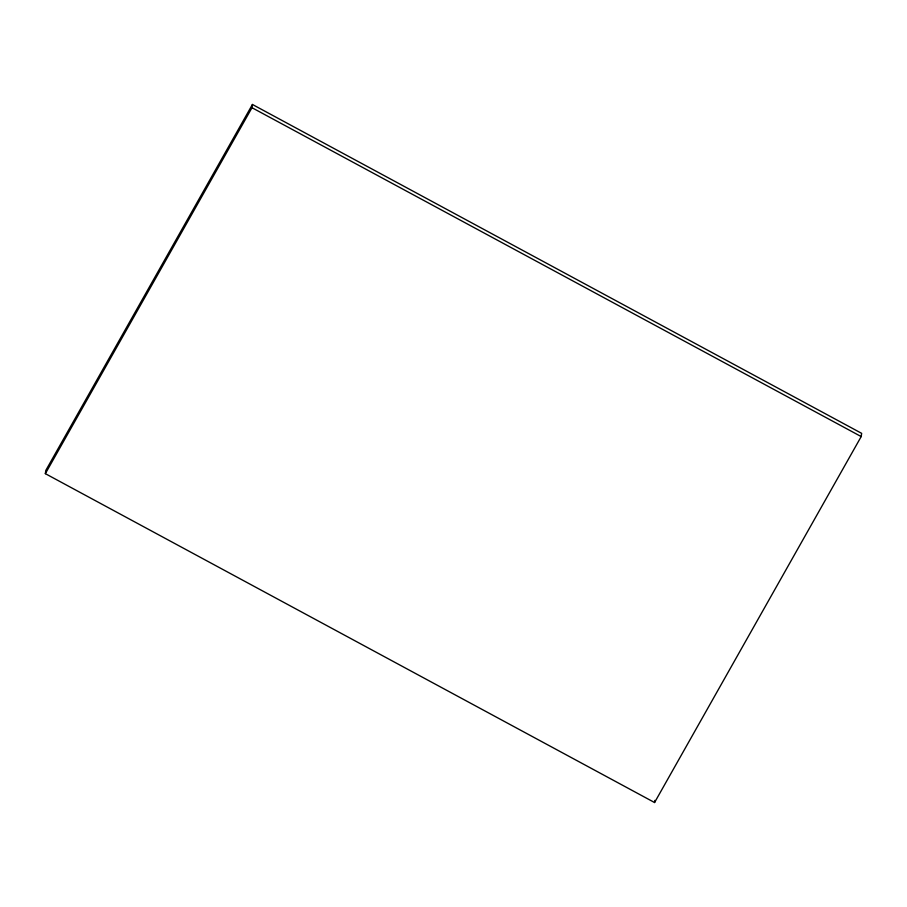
<?xml version="1.0" encoding="UTF-8"?>
<svg xmlns="http://www.w3.org/2000/svg" width="907" height="907" viewBox="0 0 907 907"><rect width="100%" height="100%" fill="white"/><g stroke="black" fill="none" stroke-linecap="round" stroke-linejoin="round"><path stroke-width="1.36" d="M45.35 473.658L45.803 470.427L252.429 104.475L861.65 433.342L861.197 436.573L654.571 802.525L45.35 473.658L251.987 107.706L252.429 104.475M654.571 802.525L654.865 800.371M251.987 107.706L861.197 436.573"/></g></svg>
